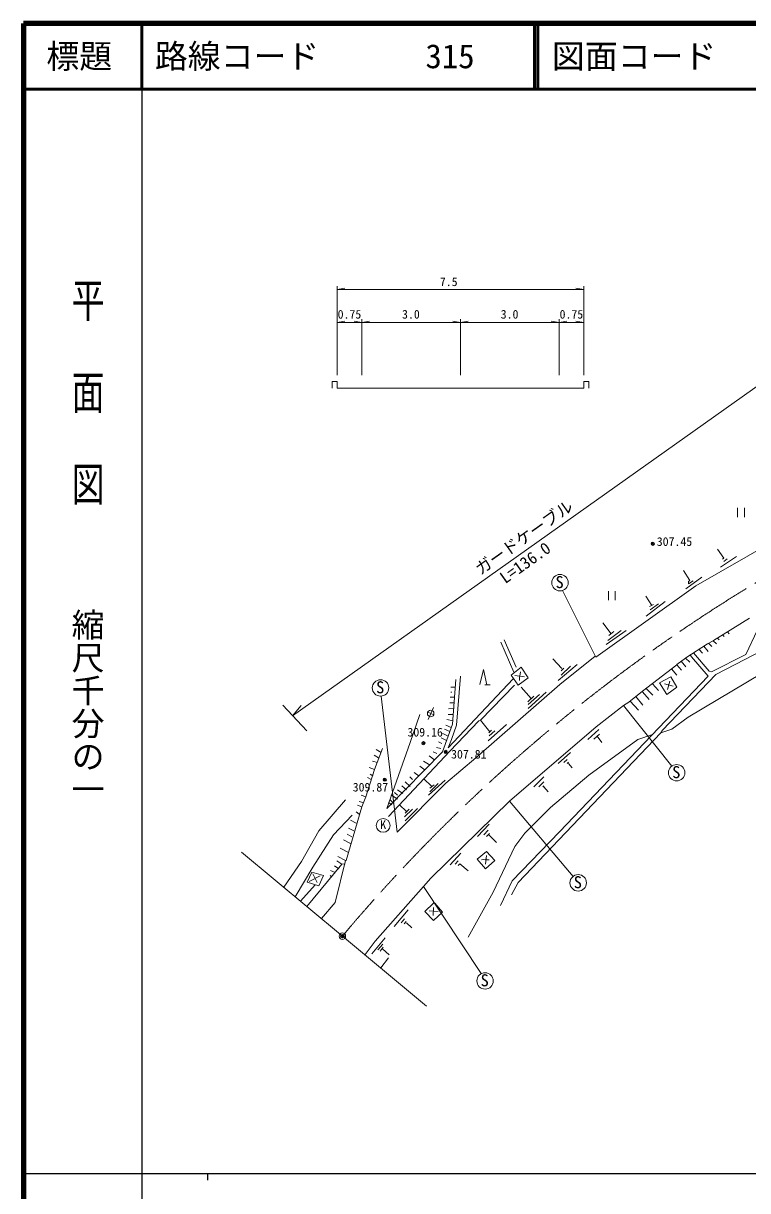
# Model space of a CAD drawing. Units: millimetres, scale not verified, with parts at other scales. Extents: x 40000 to 680000, y 20000 to 380000.
# Drawn here: x 40000 to 150144, y 202409 to 380000 of the extents above; entities that cross this region are included whole.
import ezdxf
from ezdxf.enums import TextEntityAlignment as Align

# ---------------------------------------------------------------- set-up
doc = ezdxf.new("R2010")
doc.units = ezdxf.units.MM
doc.header["$LTSCALE"] = 1000
doc.header["$PDMODE"] = 32
doc.header["$PDSIZE"] = 500
doc.linetypes.add('CHAIN', pattern=[18.5, 12, -1.5, 3.5, -1.5])
for name, color, linetype, lineweight in [('M-BGD', 7, 'Continuous', 13), ('M-BMK', 2, 'CHAIN', 13), ('M-BMK-SRVR', 3, 'Continuous', 13), ('M-STR-HTXT', 7, 'Continuous', 13), ('M-TTL', 2, 'Continuous', 140), ('M-TTL-BAND', 7, 'Continuous', 25), ('M-TTL-LINE', 7, 'Continuous', 50)]:
    doc.layers.add(name, color=color, linetype=linetype, lineweight=lineweight)
doc.layers.add('M-OTRS', color=6, linetype='Continuous')
doc.layers.add('M-TTL-TXT', color=7, linetype='Continuous')
doc.styles.add('@ＭＳ ゴシック', font='')
doc.styles.add('ＭＳ ゴシック', font='')
doc.styles.get('@ＭＳ ゴシック').set_extended_font_data('@MS Gothic')
doc.styles.get('ＭＳ ゴシック').set_extended_font_data('MS Gothic')

msp = doc.modelspace()

# ---------------------------------------------------------------- linework, layer by layer
at = {"layer": 'M-BGD'}
for p, q in [((87718, 327495), (87718, 339995)), ((87718, 339495), (88900, 339704)), ((87718, 339495), (125218, 339495)), ((125218, 339495), (124037, 339704)), ((125218, 326495), (125218, 339995)), ((87718, 326495), (87718, 334995)), ((87718, 334495), (88900, 334704)), ((87718, 334495), (91468, 334495)), ((91468, 334495), (90287, 334704)), ((91468, 326495), (91468, 334995)), ((91468, 334495), (92650, 334704)), ((91468, 334495), (106468, 334495)), ((106468, 334495), (105287, 334704)), ((106468, 326495), (106468, 334995)), ((106468, 334495), (107650, 334704)), ((106468, 334495), (121468, 334495)), ((121468, 334495), (120287, 334704)), ((121468, 326495), (121468, 334995)), ((121468, 334495), (122650, 334704)), ((121468, 334495), (125218, 334495)), ((125218, 334495), (124037, 334704)), ((125218, 326495), (125218, 334995)), ((86968, 324495), (86968, 325495)), ((86968, 325495), (87718, 325495)), ((87718, 325495), (87718, 324495)), ((125218, 325495), (125968, 325495)), ((125218, 324495), (125218, 325495)), ((125968, 325495), (125968, 324495)), ((87718, 324495), (91468, 324495)), ((91468, 324495), (106468, 324495)), ((106468, 324495), (121468, 324495)), ((121468, 324495), (125218, 324495)), ((148604, 306285), (148604, 304885)), ((149654, 304885), (149654, 306285)), ((160046, 304645), (142266, 294400)), ((145568, 299988), (146500, 298634)), ((148447, 298888), (145992, 297279)), ((146500, 298634), (146330, 298464)), ((147008, 298549), (146500, 298126)), ((140404, 296771), (141335, 295247)), ((143198, 295755), (140742, 293977)), ((141335, 295247), (141166, 295078)), ((141166, 294739), (141843, 295162)), ((141166, 295078), (141166, 294739)), ((121974, 293708), (127044, 283567)), ((142266, 294400), (127044, 283567)), ((128962, 293620), (128962, 292220)), ((130012, 292220), (130012, 293620)), ((134646, 292876), (135578, 291437)), ((137610, 292030), (134731, 289828)), ((135832, 291606), (135239, 291268)), ((136594, 291691), (135324, 290760)), ((150401, 289523), (144976, 286103)), ((128127, 288812), (129397, 287119)), ((145314, 280938), (158522, 287796)), ((149886, 283986), (151664, 287712)), ((113141, 286188), (114919, 282039)), ((131683, 287627), (128635, 285510)), ((130921, 287627), (128889, 286103)), ((129820, 287458), (129058, 286865)), ((144924, 286064), (144044, 285595)), ((144976, 286103), (144924, 286064)), ((144924, 286064), (145399, 285595)), ((145568, 286442), (145822, 286188)), ((146330, 286950), (146584, 286696)), ((147103, 287444), (147346, 287119)), ((112633, 285849), (114580, 281277)), ((144044, 285595), (140742, 283478)), ((141928, 284240), (144298, 281446)), ((142774, 284748), (143282, 284156)), ((143486, 285237), (144129, 284410)), ((144210, 285683), (144722, 285172)), ((120507, 283309), (121876, 281867)), ((124232, 282462), (121354, 280007)), ((126974, 283708), (121608, 279414)), ((139351, 282419), (134138, 278398)), ((139388, 282462), (139351, 282419)), ((139351, 282419), (140065, 281616)), ((140692, 283444), (139388, 282462)), ((140028, 282944), (140742, 282124)), ((140742, 283478), (140692, 283444)), ((140692, 283444), (141335, 282801)), ((141589, 283648), (141408, 283905)), ((144129, 280684), (141589, 283648)), ((144637, 281362), (149886, 283986)), ((106452, 280684), (105860, 273234)), ((109392, 279432), (109984, 281718)), ((109984, 281718), (110492, 279347)), ((114157, 280854), (115681, 282039)), ((115258, 279330), (114157, 280854)), ((114750, 280769), (116189, 280600)), ((115512, 280684), (115427, 280600)), ((115427, 280600), (115427, 280007)), ((115596, 281362), (115512, 280684)), ((115681, 282039), (116782, 280430)), ((121523, 256978), (144129, 280684)), ((123216, 282208), (121777, 280854)), ((122194, 281902), (121809, 281500)), ((136763, 279668), (138456, 280600)), ((137186, 272472), (145314, 280938)), ((138456, 280600), (139388, 278991)), ((138541, 281785), (139388, 280854)), ((152257, 281108), (141081, 274419)), ((144298, 281446), (144637, 281362)), ((114496, 280261), (104590, 269762)), ((105013, 278991), (105690, 278991)), ((105775, 280176), (105267, 273403)), ((121608, 279414), (108823, 268238)), ((114665, 279330), (109500, 273996)), ((110154, 279347), (111000, 279347)), ((116782, 280430), (115258, 279330)), ((115681, 278991), (117205, 277298)), ((134731, 278822), (135747, 277806)), ((135662, 279499), (136594, 278483)), ((137864, 277890), (136763, 279668)), ((137525, 279499), (138795, 279160)), ((139388, 278991), (137864, 277890)), ((138287, 279922), (137948, 278652)), ((96870, 256955), (94431, 277650)), ((104928, 277467), (105606, 277467)), ((105013, 278229), (105182, 278229)), ((117606, 277640), (116697, 276790)), ((119491, 278229), (116782, 275774)), ((118475, 277890), (116782, 276366)), ((134138, 278398), (132101, 276715)), ((133160, 277590), (134223, 276282)), ((134138, 278314), (135154, 277128)), ((101943, 274990), (102351, 275903)), ((105521, 275774), (104674, 275689)), ((104844, 276620), (105521, 276620)), ((131274, 276232), (127111, 272980)), ((131274, 276232), (132101, 276715)), ((131274, 276232), (138612, 266998)), ((132273, 276857), (133546, 275520)), ((100272, 274842), (98832, 270609)), ((101487, 275194), (102400, 274786)), ((101943, 274990), (101535, 274077)), ((104420, 274080), (105352, 273911)), ((104590, 274842), (105436, 274842)), ((109246, 273911), (104844, 269254)), ((109500, 273996), (109246, 273911)), ((109500, 273996), (110940, 272218)), ((141081, 274419), (138626, 272641)), ((105267, 273403), (103743, 269170)), ((103784, 271936), (104606, 271568)), ((104032, 272625), (104854, 272257)), ((104251, 273234), (105074, 272866)), ((105860, 273234), (105098, 271032)), ((113480, 273318), (110686, 270863)), ((111194, 272472), (110770, 272048)), ((111702, 272387), (110855, 271625)), ((127111, 272980), (113937, 261652)), ((136932, 272048), (115258, 249273)), ((127534, 272556), (125841, 271032)), ((127619, 271879), (126772, 271117)), ((135681, 271825), (133461, 271032)), ((138626, 272641), (136932, 272048)), ((136932, 272048), (137186, 272472)), ((95276, 260534), (98832, 270609)), ((103150, 270694), (103658, 270440)), ((103548, 271280), (104370, 270912)), ((104590, 269762), (105098, 271032)), ((133461, 271032), (126010, 265614)), ((127280, 271540), (127958, 270609)), ((93329, 268662), (94006, 268238)), ((94599, 269678), (93414, 266460)), ((93668, 269508), (94430, 269085)), ((103743, 269170), (95276, 260534)), ((104844, 269254), (95530, 259348)), ((101711, 268577), (102558, 267900)), ((102304, 269170), (102896, 268916)), ((102812, 269847), (103489, 269678)), ((108823, 268238), (104251, 264428)), ((123216, 269085), (121354, 267392)), ((93414, 266460), (92059, 262312)), ((93414, 266460), (92567, 266799)), ((93075, 267730), (93837, 267561)), ((100272, 266968), (101118, 266376)), ((100864, 267730), (101880, 267138)), ((122708, 267984), (122200, 267561)), ((122712, 267420), (122881, 267589)), ((122878, 267392), (123470, 266714)), ((92313, 265275), (92906, 264936)), ((92736, 265783), (93160, 265529)), ((98748, 265360), (99171, 264936)), ((99425, 266037), (100187, 265444)), ((100864, 265106), (102134, 263920)), ((104166, 264852), (101626, 262566)), ((119152, 265360), (117628, 263836)), ((126010, 265614), (120168, 260703)), ((96462, 262989), (96885, 262566)), ((104251, 264428), (96870, 256955)), ((96885, 263412), (97732, 262820)), ((97562, 264005), (98240, 263412)), ((98070, 264598), (98832, 263920)), ((103066, 264344), (101796, 263074)), ((102473, 264174), (101796, 263666)), ((119152, 264598), (118390, 263836)), ((118981, 263842), (119150, 264011)), ((119152, 263836), (119830, 263074)), ((89011, 261888), (84947, 257147)), ((91043, 261634), (91636, 261465)), ((91382, 262566), (92059, 262312)), ((92059, 262312), (91466, 260788)), ((95530, 261465), (96038, 261126)), ((95784, 261888), (96292, 261380)), ((95954, 262650), (96885, 261973)), ((97224, 261126), (98271, 260099)), ((113930, 261659), (101965, 249950)), ((113937, 261652), (123597, 250219)), ((90027, 259518), (87148, 256554)), ((91466, 260788), (89096, 252660)), ((90620, 260026), (91043, 259687)), ((91466, 260788), (90789, 261042)), ((99171, 260449), (97986, 259264)), ((99933, 260534), (98070, 258671)), ((98663, 260449), (98070, 259856)), ((120168, 260703), (116274, 256808)), ((89434, 257570), (90281, 257147)), ((89773, 258756), (90620, 258332)), ((110855, 258163), (109077, 256300)), ((84947, 257147), (82322, 252490)), ((87148, 256554), (84016, 251644)), ((88672, 255792), (89773, 255200)), ((89265, 256639), (89942, 256216)), ((110686, 257272), (110008, 256554)), ((110432, 256300), (110873, 256726)), ((110770, 256554), (111956, 255369)), ((121523, 256978), (114326, 249527)), ((116274, 256808), (114750, 254776)), ((88164, 254522), (89434, 253845)), ((108992, 252829), (110432, 254014)), ((110432, 254014), (111702, 252660)), ((114750, 254776), (111448, 247834)), ((82322, 252490), (79614, 248559)), ((89011, 252660), (87402, 246225)), ((87656, 252575), (88418, 252067)), ((89011, 252660), (87826, 253252)), ((89096, 252660), (89011, 252660)), ((106537, 253760), (104928, 251982)), ((106114, 252575), (105690, 252067)), ((110262, 251390), (108992, 252829)), ((109670, 252744), (110262, 252829)), ((110432, 253422), (110262, 252067)), ((110262, 252829), (110347, 252744)), ((111702, 252660), (110262, 251390)), ((110347, 252744), (110855, 252744)), ((84016, 251644), (81331, 247125)), ((88418, 252067), (83108, 245643)), ((83846, 250882), (83169, 249358)), ((85624, 250374), (83846, 250882)), ((84037, 250615), (84693, 249273)), ((86725, 251136), (87402, 250797)), ((87318, 251813), (87995, 251390)), ((88926, 252152), (88418, 252067)), ((106368, 252152), (106114, 251898)), ((107638, 251051), (106368, 252152)), ((84393, 248950), (82167, 246428)), ((83169, 249358), (84947, 248765)), ((85160, 250303), (83480, 249439)), ((84947, 248765), (85624, 250374)), ((86640, 250374), (86894, 250120)), ((93498, 240383), (100850, 248691)), ((100850, 248691), (101965, 249950)), ((100850, 248691), (109639, 235428)), ((114326, 249527), (112548, 245802)), ((115258, 249273), (114242, 247410)), ((111448, 247834), (107638, 240976)), ((87402, 246225), (85320, 243796)), ((98494, 245124), (96377, 242584)), ((101034, 244870), (102388, 246140)), ((102388, 245463), (102304, 244278)), ((102388, 246140), (102558, 246140)), ((102558, 246140), (103743, 244786)), ((97986, 243770), (97478, 243177)), ((97901, 243008), (98224, 243379)), ((102388, 243516), (101034, 244870)), ((101711, 244955), (103066, 244870)), ((103743, 244786), (102388, 243516)), ((98240, 243177), (99086, 242415)), ((91974, 238351), (93498, 240383)), ((95022, 240891), (92990, 238436)), ((94681, 239923), (93922, 239028)), ((94260, 238859), (94733, 239460)), ((94599, 239198), (95615, 238266)), ((95530, 237843), (94345, 236319))]:
    msp.add_line(p, q, dxfattribs=at)
for centre, radius in [((135711, 300836), 100), ((135711, 300836), 80), ((135711, 300836), 60), ((135711, 300836), 40), ((135711, 300836), 20), ((135711, 300836), 20), ((121603, 294902), 1250), ((94317, 278895), 1250), ((101943, 274990), 500), ((100831, 270487), 100), ((100831, 270487), 80), ((100831, 270487), 60), ((100831, 270487), 40), ((100831, 270487), 20), ((100831, 270487), 20), ((104223, 269155), 100), ((104223, 269155), 80), ((104223, 269155), 60), ((104223, 269155), 40), ((104223, 269155), 20), ((104223, 269155), 20), ((139349, 265988), 1250), ((94959, 264934), 100), ((94959, 264934), 80), ((94959, 264934), 60), ((94959, 264934), 40), ((94959, 264934), 20), ((94959, 264934), 20), ((94712, 257983), 1050), ((124375, 249241), 1250), ((110214, 234318), 1250)]:
    msp.add_circle(centre, radius, dxfattribs=at)
for p in [(135711, 300836), (100831, 270487), (104223, 269155), (94959, 264934)]:
    msp.add_point(p, dxfattribs=at)
at = {"layer": 'M-BMK'}
msp.add_arc((282123, 78353), 252946, 117.31658, 139.94431, dxfattribs=at)
at = {"layer": 'M-BMK-SRVR'}
for p, q in [((88513, 241131), (73178, 253930)), ((101308, 230453), (88513, 241131))]:
    msp.add_line(p, q, dxfattribs=at)
msp.add_circle((88513, 241131), 500, dxfattribs=at)
msp.add_point((88513, 241131), dxfattribs=at)
at = {"layer": 'M-OTRS'}
msp.add_point((88513, 241131), dxfattribs=at)
at = {"layer": 'M-STR-HTXT'}
for p, q in [((80949, 274671), (156829, 328521)), ((79444, 276282), (83084, 272387)), ((80949, 274671), (82225, 276211))]:
    msp.add_line(p, q, dxfattribs=at)
at = {"layer": 'M-TTL'}
for p, q in [((40000, 380000), (40000, 20000)), ((680000, 380000), (40000, 380000))]:
    msp.add_line(p, q, dxfattribs=at)
at = {"layer": 'M-TTL-BAND'}
for p, q in [((58000, 370000), (58000, 20000)), ((40000, 205000), (579000, 205000)), ((68000, 205000), (68000, 204000))]:
    msp.add_line(p, q, dxfattribs=at)
at = {"layer": 'M-TTL-LINE'}
for p, q in [((58000, 380000), (58000, 370000)), ((117750, 380000), (117750, 370000)), ((118250, 380000), (118250, 370000)), ((40000, 370000), (680000, 370000))]:
    msp.add_line(p, q, dxfattribs=at)

# ---------------------------------------------------------------- texts
at = {"layer": 'M-BGD', "style": 'ＭＳ ゴシック'}
for s, height, p in [('7.5', 1320, (103340, 339633)), ('0.75', 1320, (87797, 334682)), ('3.0', 1320, (97592, 334682)), ('3.0', 1320, (112592, 334682)), ('0.75', 1320, (121547, 334682)), ('307.45', 1320, (136326, 300101)), ('S', 1833, (120924, 293528)), ('S', 1833, (93638, 277521)), ('309.16', 1320, (98410, 271103)), ('307.81', 1320, (105045, 267755)), ('S', 1833, (138670, 264614)), ('309.87', 1320, (90085, 262737)), ('K', 1320, (94271, 257039)), ('S', 1833, (123696, 247867)), ('S', 1833, (109535, 232944))]:
    msp.add_text(s, height=height, dxfattribs=at).set_placement(p, align=Align.BOTTOM_LEFT)
at = {"layer": 'M-STR-HTXT', "style": 'ＭＳ ゴシック'}
for s, p in [('ガードケーブル', (109843, 295549)), ('L=136.0', (113598, 294223))]:
    msp.add_text(s, height=1833, rotation=35.362, dxfattribs=at).set_placement(p, align=Align.BOTTOM_LEFT)
at = {"layer": 'M-TTL-BAND', "style": '@ＭＳ ゴシック', "width": 1.4}
msp.add_text('平  面  図', height=3666, rotation=270, dxfattribs=at).set_placement((49777, 306475), align=Align.MIDDLE_RIGHT)
at = {"layer": 'M-TTL-BAND', "style": '@ＭＳ ゴシック'}
msp.add_text('縮尺千分の一', height=3666, rotation=270, dxfattribs=at).set_placement((49777, 261030), align=Align.MIDDLE_RIGHT)
at = {"layer": 'M-TTL-TXT', "style": 'ＭＳ ゴシック'}
msp.add_text('標題', height=3666, dxfattribs=at).set_placement((48500, 375000), align=Align.MIDDLE_CENTER)
for s, p in [('路線コード', (60000, 375000)), ('315', (101142, 375000)), ('図面コード', (120380, 375000))]:
    msp.add_text(s, height=3666, dxfattribs=at).set_placement(p, align=Align.MIDDLE_LEFT)

doc.saveas('drawing.dxf')
